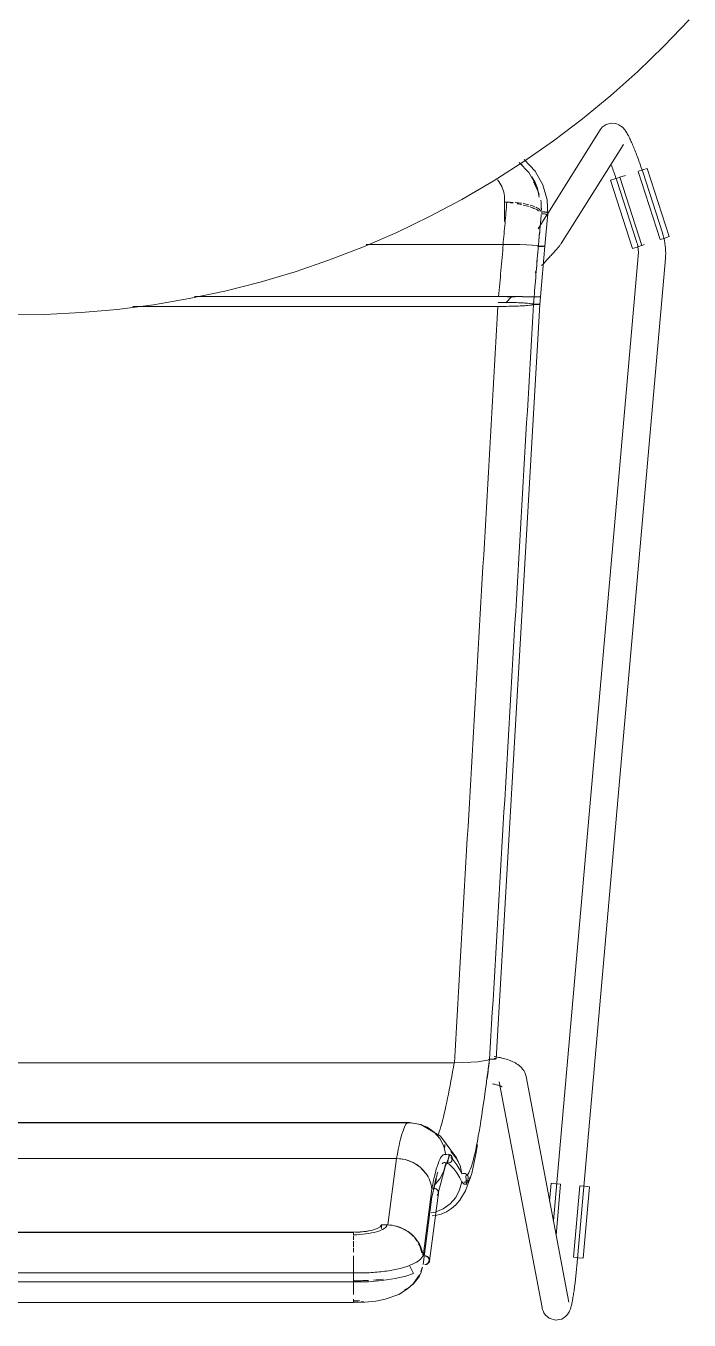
# Model space of a CAD drawing. Header units: millimetres. Extents: x 79795 to 317870, y -36033 to 97293.
# Drawn here: x 208801 to 209092, y 11463 to 12033 of the extents above; entities that cross this region are included whole.
import ezdxf

# ---------------------------------------------------------------- set-up
doc = ezdxf.new("R2010")
doc.units = ezdxf.units.MM
doc.header["$MEASUREMENT"] = 0
doc.layers.add('I-FURN', color=8, linetype='CONTINUOUS', lineweight=9)

msp = doc.modelspace()

# ---------------------------------------------------------------- linework, layer by layer
at = {"layer": 'I-FURN'}
for p, q in [((209081.25, 12023.81), (209092.29, 12035.39)), ((209069.76, 12012.68), (209081.25, 12023.81)), ((209057.83, 12002.02), (209069.76, 12012.68)), ((209045.48, 11991.85), (209057.83, 12002.02)), ((209032.74, 11982.18), (209045.48, 11991.85)), ((209053.23, 11986.95), (209030.2, 11950.18)), ((209054.12, 11988.07), (209053.23, 11986.95)), ((209054.12, 11988.07), (209055.86, 11989.29)), ((209055.86, 11989.29), (209058.08, 11989.88)), ((209058.08, 11989.88), (209060.06, 11989.71)), ((209060.06, 11989.71), (209061.44, 11989.18)), ((209061.44, 11989.18), (209062.35, 11988.62)), ((209062.35, 11988.62), (209062.98, 11988.1)), ((209062.98, 11988.1), (209063.44, 11987.63)), ((209063.44, 11987.63), (209063.81, 11987.21)), ((209063.81, 11987.21), (209064.13, 11986.81)), ((209064.13, 11986.81), (209064.4, 11986.41)), ((209064.4, 11986.41), (209064.66, 11986.03)), ((209064.66, 11986.03), (209064.9, 11985.64)), ((209019.62, 11973.02), (209032.74, 11982.18)), ((209036.09, 11936.99), (209063.4, 11980.58)), ((209064.9, 11985.64), (209065.14, 11985.24)), ((209065.14, 11985.24), (209065.37, 11984.83)), ((209065.37, 11984.83), (209065.6, 11984.4)), ((209065.6, 11984.4), (209065.82, 11983.96)), ((209065.82, 11983.96), (209066.05, 11983.5)), ((209066.05, 11983.5), (209066.29, 11983.03)), ((209066.29, 11983.03), (209066.52, 11982.54)), ((209066.52, 11982.54), (209066.75, 11982.03)), ((209066.75, 11982.03), (209066.99, 11981.5)), ((209066.99, 11981.5), (209067.23, 11980.96)), ((209067.23, 11980.96), (209067.47, 11980.39)), ((209067.47, 11980.39), (209067.72, 11979.82)), ((209067.72, 11979.82), (209067.97, 11979.22)), ((209067.97, 11979.22), (209068.21, 11978.61)), ((209068.21, 11978.61), (209068.47, 11977.98)), ((209068.47, 11977.98), (209068.72, 11977.34)), ((209068.72, 11977.34), (209068.97, 11976.69)), ((209068.97, 11976.69), (209069.23, 11976.03)), ((209069.23, 11976.03), (209069.48, 11975.35)), ((209069.48, 11975.35), (209069.73, 11974.66)), ((209069.73, 11974.66), (209069.99, 11973.96)), ((209006.14, 11964.4), (209019.62, 11973.02)), ((209021.91, 11968.18), (209017.66, 11972.64)), ((209024.6, 11968.76), (209019.85, 11973.91)), ((209058.04, 11971.69), (209058.27, 11971.07)), ((209058.27, 11971.07), (209058.5, 11970.43)), ((209058.5, 11970.43), (209058.74, 11969.78)), ((209058.74, 11969.78), (209058.97, 11969.13)), ((209058.97, 11969.13), (209059.21, 11968.46)), ((209069.99, 11973.96), (209070.24, 11973.25)), ((209069.99, 11968.71), (209071.96, 11969.35)), ((209070.24, 11973.25), (209070.5, 11972.54)), ((209070.5, 11972.54), (209070.75, 11971.82)), ((209070.75, 11971.82), (209071, 11971.09)), ((209071, 11971.09), (209071.25, 11970.35)), ((209071.25, 11970.35), (209071.5, 11969.62)), ((209071.5, 11969.62), (209071.74, 11968.88)), ((209071.96, 11969.35), (209073.91, 11969.98)), ((209073.91, 11969.98), (209083.6, 11939.97)), ((208992.33, 11956.32), (209006.14, 11964.4)), ((209025.28, 11962.35), (209021.91, 11968.18)), ((209027.98, 11962.75), (209024.6, 11968.76)), ((209057.76, 11964.76), (209059.71, 11965.39)), ((209057.76, 11964.76), (209067.45, 11934.76)), ((209059.21, 11968.46), (209059.44, 11967.79)), ((209059.44, 11967.79), (209059.68, 11967.11)), ((209059.68, 11967.11), (209059.91, 11966.42)), ((209059.71, 11965.39), (209061.68, 11966.03)), ((209059.91, 11966.42), (209060.14, 11965.73)), ((209060.14, 11965.73), (209060.37, 11965.04)), ((209060.37, 11965.04), (209060.48, 11964.71)), ((209060.48, 11964.71), (209069.19, 11937.9)), ((209071.49, 11936.06), (209061.8, 11966.07)), ((209064.38, 11966.9), (209061.9, 11966.1)), ((209069.87, 11968.67), (209079.56, 11938.67)), ((209071.74, 11968.88), (209071.89, 11968.42)), ((209080.6, 11941.6), (209071.89, 11968.42)), ((209029.86, 11956.23), (209027.98, 11962.75)), ((208978.21, 11948.8), (208992.33, 11956.32)), ((209011.15, 11955.11), (209012.19, 11955.11)), ((209011.2, 11946.6), (209011.2, 11956.35)), ((209030.14, 11949.32), (209029.86, 11956.23)), ((208963.8, 11941.86), (208978.21, 11948.8)), ((209029.83, 11949.6), (209025.92, 11943.36)), ((209030.27, 11950.21), (209028.85, 11935.72)), ((208949.12, 11935.49), (208963.8, 11941.86)), ((209080.62, 11941.56), (209080.6, 11941.6)), ((209080.95, 11940.47), (209080.62, 11941.56)), ((209081.23, 11939.36), (209080.95, 11940.47)), ((208934.2, 11929.72), (208949.12, 11935.49)), ((209010.5, 11936.55), (208950.38, 11936.55)), ((208950.38, 11936.55), (209010.5, 11936.55)), ((209014.26, 11936.53), (209010.5, 11936.55)), ((209010.62, 11936.55), (209014.26, 11936.53)), ((209014.35, 11936.53), (209017.79, 11936.45)), ((209017.79, 11936.45), (209014.36, 11936.53)), ((209020.89, 11936.34), (209017.79, 11936.45)), ((209017.86, 11936.45), (209020.89, 11936.34)), ((209023.37, 11936.19), (209020.89, 11936.34)), ((209020.93, 11936.34), (209023.37, 11936.19)), ((209025.1, 11936.01), (209023.37, 11936.19)), ((209023.39, 11936.19), (209025.1, 11936.01)), ((209026, 11935.82), (209025.1, 11936.01)), ((209025.11, 11936.01), (209025.99, 11935.82)), ((209025.99, 11935.82), (209026.46, 11935.82)), ((209026.47, 11935.82), (209026, 11935.82)), ((209026.01, 11935.63), (209026.48, 11935.62)), ((209026.48, 11935.62), (209026.01, 11935.63)), ((209026.46, 11935.82), (209026.96, 11935.83)), ((209026.96, 11935.83), (209026.47, 11935.82)), ((209026.48, 11935.62), (209026.98, 11935.62)), ((209026.97, 11935.62), (209026.48, 11935.62)), ((209027.45, 11935.82), (209026.96, 11935.83)), ((209026.96, 11935.83), (209027.45, 11935.82)), ((209027.47, 11935.63), (209026.97, 11935.62)), ((209026.98, 11935.62), (209027.47, 11935.63)), ((209028.84, 11935.72), (209027.02, 11913.52)), ((209027.91, 11935.81), (209027.45, 11935.82)), ((209027.45, 11935.82), (209027.9, 11935.81)), ((209027.47, 11935.63), (209027.92, 11935.64)), ((209027.92, 11935.64), (209027.47, 11935.63)), ((209027.9, 11935.81), (209028.29, 11935.8)), ((209028.29, 11935.8), (209027.91, 11935.81)), ((209028.59, 11935.77), (209028.29, 11935.8)), ((209028.29, 11935.8), (209028.58, 11935.77)), ((209028.3, 11935.65), (209028.59, 11935.67)), ((209028.59, 11935.67), (209028.3, 11935.65)), ((209028.78, 11935.75), (209028.59, 11935.77)), ((209028.59, 11935.67), (209028.78, 11935.7)), ((209028.78, 11935.7), (209028.59, 11935.67)), ((209028.77, 11935.75), (209028.84, 11935.72)), ((209028.85, 11935.72), (209028.78, 11935.75)), ((209028.78, 11935.7), (209028.85, 11935.72)), ((209028.84, 11935.72), (209028.78, 11935.7)), ((209034.56, 11935.01), (209034.33, 11934.75)), ((209034.78, 11935.26), (209034.56, 11935.01)), ((209034.98, 11935.51), (209034.78, 11935.26)), ((209035.17, 11935.74), (209034.98, 11935.51)), ((209035.35, 11935.96), (209035.17, 11935.74)), ((209035.52, 11936.18), (209035.35, 11935.96)), ((209035.7, 11936.41), (209035.52, 11936.18)), ((209035.88, 11936.67), (209035.7, 11936.41)), ((209036.09, 11936.99), (209035.88, 11936.67)), ((209069.4, 11935.39), (209067.45, 11934.76)), ((209069.19, 11937.9), (209069.38, 11937.26)), ((209069.38, 11937.26), (209069.55, 11936.62)), ((209071.37, 11936.02), (209069.4, 11935.39)), ((209069.55, 11936.62), (209069.69, 11935.97)), ((209069.69, 11935.97), (209069.8, 11935.32)), ((209069.8, 11935.32), (209069.89, 11934.67)), ((209072.75, 11936.47), (209071.59, 11936.09)), ((209081.65, 11939.34), (209079.68, 11938.7)), ((209081.47, 11938.25), (209081.23, 11939.36)), ((209081.67, 11937.12), (209081.47, 11938.25)), ((209083.6, 11939.97), (209081.65, 11939.34)), ((209081.82, 11935.99), (209081.67, 11937.12)), ((209081.92, 11934.85), (209081.82, 11935.99)), ((209081.98, 11933.71), (209081.92, 11934.85)), ((208919.06, 11924.54), (208934.2, 11929.72)), ((209029.25, 11929.15), (209028.82, 11928.68)), ((209029.67, 11929.6), (209029.25, 11929.15)), ((209030.08, 11930.04), (209029.67, 11929.6)), ((209030.49, 11930.48), (209030.08, 11930.04)), ((209030.88, 11930.9), (209030.49, 11930.48)), ((209031.26, 11931.32), (209030.88, 11930.9)), ((209031.63, 11931.72), (209031.26, 11931.32)), ((209031.98, 11932.11), (209031.63, 11931.72)), ((209032.33, 11932.49), (209031.98, 11932.11)), ((209032.66, 11932.85), (209032.33, 11932.49)), ((209069.93, 11931.34), (209032.65, 11506.99)), ((209032.97, 11933.2), (209032.66, 11932.85)), ((209033.27, 11933.54), (209032.97, 11933.2)), ((209033.56, 11933.86), (209033.27, 11933.54)), ((209033.83, 11934.17), (209033.56, 11933.86)), ((209034.09, 11934.47), (209033.83, 11934.17)), ((209034.33, 11934.75), (209034.09, 11934.47)), ((209042.94, 11486.97), (209081.89, 11930.29)), ((209069.89, 11934.67), (209069.95, 11934.01)), ((209069.94, 11931.36), (209069.93, 11931.34)), ((209069.98, 11932.02), (209069.94, 11931.36)), ((209069.95, 11934.01), (209069.99, 11933.35)), ((209070, 11932.68), (209069.98, 11932.02)), ((209069.99, 11933.35), (209070, 11932.68)), ((209081.89, 11930.29), (209081.97, 11931.43)), ((209081.97, 11931.43), (209082, 11932.57)), ((209082, 11932.57), (209081.98, 11933.71)), ((208903.72, 11919.98), (208919.06, 11924.54)), ((209025.11, 11924.77), (209024.63, 11924.26)), ((209027.93, 11927.74), (209027.47, 11927.25)), ((209028.37, 11928.21), (209027.93, 11927.74)), ((209028.82, 11928.68), (209028.37, 11928.21)), ((208888.22, 11916.03), (208903.72, 11919.98)), ((208856.8, 11910.02), (208872.57, 11912.71)), ((208872.57, 11912.71), (208888.22, 11916.03)), ((208874.81, 11913.59), (209008.55, 11913.59)), ((209008.55, 11913.59), (208874.81, 11913.59)), ((209008.55, 11913.59), (209012.34, 11913.58)), ((209012.34, 11913.58), (209008.55, 11913.59)), ((209011.78, 11910.91), (209014.35, 11913.58)), ((209012.34, 11913.58), (209015.91, 11913.58)), ((209015.91, 11913.58), (209012.34, 11913.58)), ((209015.9, 11913.47), (209012.34, 11913.46)), ((209012.34, 11913.46), (209015.9, 11913.47)), ((209015.91, 11913.58), (209019.04, 11913.57)), ((209019.04, 11913.57), (209015.91, 11913.58)), ((209021.52, 11913.49), (209019.02, 11913.48)), ((209019.03, 11913.48), (209021.53, 11913.49)), ((209019.04, 11913.57), (209021.54, 11913.56)), ((209021.54, 11913.56), (209019.04, 11913.57)), ((209023.27, 11913.5), (209021.52, 11913.49)), ((209021.53, 11913.49), (209023.28, 11913.5)), ((209023.29, 11913.54), (209021.54, 11913.56)), ((209021.55, 11913.56), (209023.29, 11913.54)), ((209023.29, 11913.54), (209024.18, 11913.53)), ((209024.18, 11913.53), (209023.29, 11913.54)), ((209024.64, 11913.52), (209024.17, 11913.52)), ((209024.17, 11913.52), (209024.64, 11913.52)), ((209024.18, 11913.53), (209024.65, 11913.53)), ((209024.65, 11913.53), (209024.18, 11913.53)), ((209025.14, 11913.51), (209024.64, 11913.52)), ((209024.64, 11913.52), (209025.14, 11913.51)), ((209024.65, 11913.53), (209025.14, 11913.53)), ((209025.15, 11913.53), (209024.65, 11913.53)), ((209025.14, 11913.53), (209025.63, 11913.53)), ((209025.63, 11913.52), (209025.14, 11913.51)), ((209025.14, 11913.51), (209025.63, 11913.52)), ((209025.64, 11913.53), (209025.15, 11913.53)), ((209025.63, 11913.53), (209026.09, 11913.53)), ((209026.08, 11913.52), (209025.63, 11913.52)), ((209025.63, 11913.52), (209026.08, 11913.52)), ((209026.09, 11913.53), (209025.64, 11913.53)), ((209026.46, 11913.52), (209026.08, 11913.52)), ((209026.08, 11913.52), (209026.47, 11913.52)), ((209026.09, 11913.53), (209026.47, 11913.53)), ((209026.47, 11913.53), (209026.09, 11913.53)), ((209026.76, 11913.52), (209026.46, 11913.52)), ((209026.47, 11913.53), (209026.76, 11913.53)), ((209026.76, 11913.53), (209026.47, 11913.53)), ((209026.47, 11913.52), (209026.76, 11913.52)), ((209026.75, 11910.16), (209027.01, 11913.52)), ((209026.76, 11913.53), (209026.95, 11913.52)), ((209026.95, 11913.52), (209026.76, 11913.53)), ((209026.95, 11913.52), (209026.76, 11913.52)), ((209026.76, 11913.52), (209026.95, 11913.52)), ((209026.95, 11913.52), (209027.01, 11913.52)), ((209027.01, 11913.52), (209026.95, 11913.52)), ((209026.95, 11913.52), (209027.02, 11913.52)), ((209027.02, 11913.52), (209026.95, 11913.52)), ((208809.02, 11905.74), (208825, 11906.53)), ((208825, 11906.53), (208840.93, 11907.96)), ((208840.93, 11907.96), (208856.8, 11910.02)), ((208847.71, 11909.27), (209008.29, 11909.27)), ((209008.29, 11909.27), (208847.71, 11909.27)), ((209026.74, 11910.16), (209007.45, 11578.25)), ((209008.29, 11909.27), (209012.07, 11909.3)), ((209012.08, 11911.03), (209008.4, 11911.06)), ((209012.07, 11909.3), (209015.64, 11909.37)), ((209015.63, 11910.95), (209012.08, 11911.03)), ((209018.75, 11910.83), (209015.63, 11910.95)), ((209015.64, 11909.37), (209018.77, 11909.5)), ((209021.25, 11910.67), (209018.75, 11910.83)), ((209018.77, 11909.5), (209021.27, 11909.66)), ((209023, 11910.47), (209021.25, 11910.67)), ((209021.27, 11909.66), (209023.02, 11909.85)), ((209023.9, 11910.26), (209023, 11910.47)), ((209023.02, 11909.85), (209023.91, 11910.06)), ((209024.37, 11910.27), (209023.9, 11910.26)), ((209023.91, 11910.06), (209024.38, 11910.06)), ((209024.87, 11910.27), (209024.37, 11910.27)), ((209024.38, 11910.06), (209024.87, 11910.05)), ((209025.36, 11910.27), (209024.87, 11910.27)), ((209024.87, 11910.05), (209025.36, 11910.06)), ((209025.81, 11910.26), (209025.36, 11910.27)), ((209025.36, 11910.06), (209025.81, 11910.07)), ((209026.19, 11910.24), (209025.81, 11910.26)), ((209025.81, 11910.07), (209026.2, 11910.09)), ((209026.48, 11910.22), (209026.19, 11910.24)), ((209026.2, 11910.09), (209026.49, 11910.11)), ((209026.67, 11910.19), (209026.48, 11910.22)), ((209026.49, 11910.11), (209026.68, 11910.14)), ((209026.74, 11910.16), (209026.67, 11910.19)), ((209026.68, 11910.14), (209026.74, 11910.16)), ((208793.02, 11905.6), (208809.02, 11905.74)), ((208605.64, 11576.54), (208989.04, 11576.54)), ((208989.04, 11576.54), (208605.64, 11576.54)), ((208989.04, 11576.54), (208992.81, 11576.6)), ((208992.81, 11576.6), (208989.12, 11576.54)), ((208992.81, 11576.6), (208996.34, 11576.75)), ((208996.34, 11576.75), (208992.87, 11576.6)), ((208996.34, 11576.75), (208999.44, 11576.99)), ((208999.45, 11576.99), (208996.39, 11576.75)), ((208999.44, 11576.99), (209001.94, 11577.3)), ((209001.94, 11577.3), (208999.48, 11576.99)), ((209001.94, 11577.3), (209003.68, 11577.67)), ((209003.68, 11577.67), (209001.95, 11577.3)), ((209003.68, 11577.67), (209004.59, 11578.07)), ((209004.59, 11578.07), (209003.68, 11577.67)), ((209004.59, 11578.07), (209005.06, 11578.05)), ((209005.06, 11578.05), (209004.59, 11578.07)), ((209005.06, 11578.05), (209005.55, 11578.04)), ((209005.56, 11578.04), (209005.06, 11578.05)), ((209005.55, 11578.04), (209006.05, 11578.05)), ((209006.05, 11578.05), (209005.56, 11578.04)), ((209006.05, 11578.05), (209006.5, 11578.07)), ((209006.51, 11578.07), (209006.05, 11578.05)), ((209006.5, 11578.07), (209006.89, 11578.11)), ((209006.89, 11578.11), (209006.51, 11578.07)), ((209006.91, 11578.4), (209006.54, 11578.44)), ((209006.54, 11578.44), (209006.92, 11578.4)), ((209007.35, 11579.16), (209006.64, 11579.28)), ((209006.89, 11578.11), (209007.19, 11578.15)), ((209007.19, 11578.15), (209006.89, 11578.11)), ((209007.2, 11578.36), (209006.91, 11578.4)), ((209006.92, 11578.4), (209007.21, 11578.36)), ((209008.04, 11579.04), (209007.35, 11579.16)), ((209007.45, 11578.25), (209007.39, 11578.31)), ((209007.39, 11578.31), (209007.45, 11578.25)), ((209008.72, 11578.9), (209008.04, 11579.04)), ((209009.39, 11578.76), (209008.72, 11578.9)), ((209010.05, 11578.61), (209009.39, 11578.76)), ((209010.69, 11578.44), (209010.05, 11578.61)), ((209011.32, 11578.27), (209010.69, 11578.44)), ((209011.94, 11578.09), (209011.32, 11578.27)), ((209012.54, 11577.9), (209011.94, 11578.09)), ((209013.13, 11577.69), (209012.54, 11577.9)), ((209013.71, 11577.47), (209013.13, 11577.69)), ((209014.29, 11577.24), (209013.71, 11577.47)), ((209014.85, 11576.98), (209014.29, 11577.24)), ((209015.4, 11576.71), (209014.85, 11576.98)), ((209015.93, 11576.42), (209015.4, 11576.71)), ((209016.47, 11576.1), (209015.93, 11576.42)), ((209017.01, 11575.74), (209016.47, 11576.1)), ((209017.54, 11575.34), (209017.01, 11575.74)), ((209018.07, 11574.88), (209017.54, 11575.34)), ((209018.59, 11574.37), (209018.07, 11574.88)), ((209019.1, 11573.77), (209018.59, 11574.37)), ((209019.59, 11573.08), (209019.1, 11573.77)), ((209020.02, 11572.29), (209019.59, 11573.08)), ((209020.39, 11571.4), (209020.02, 11572.29)), ((209020.65, 11570.41), (209020.39, 11571.4)), ((209039.46, 11471.12), (209020.65, 11570.41)), ((209006.31, 11567.15), (209005.81, 11567.25)), ((209006.78, 11567.05), (209006.31, 11567.15)), ((209007.22, 11566.94), (209006.78, 11567.05)), ((209007.64, 11566.84), (209007.22, 11566.94)), ((209008.04, 11566.73), (209007.64, 11566.84)), ((209008.4, 11566.62), (209008.04, 11566.73)), ((209008.74, 11566.51), (209008.4, 11566.62)), ((209009.04, 11566.41), (209008.74, 11566.51)), ((209008.85, 11568.17), (209027.67, 11468.88)), ((209009.31, 11566.31), (209009.04, 11566.41)), ((209009.54, 11566.21), (209009.31, 11566.31)), ((209009.74, 11566.12), (209009.54, 11566.21)), ((209009.89, 11566.05), (209009.74, 11566.12)), ((209009.98, 11566), (209009.89, 11566.05)), ((209010.05, 11565.96), (209009.98, 11566)), ((209010.07, 11565.94), (209010.05, 11565.96)), ((208624.94, 11550.04), (208969.73, 11550.04)), ((208969.73, 11550.04), (208624.94, 11550.04)), ((208969.19, 11550.19), (208664.39, 11550.19)), ((208969.19, 11550.19), (208974.23, 11549.39)), ((208973.52, 11549.56), (208969.73, 11550.04)), ((208969.73, 11550.03), (208973.52, 11549.56)), ((208973.52, 11549.56), (208977.09, 11548.19)), ((208977.09, 11548.2), (208973.52, 11549.56)), ((208974.23, 11549.39), (208977.4, 11548.02)), ((208974.38, 11549.32), (208983.03, 11544.21)), ((208980.23, 11546.03), (208977.09, 11548.2)), ((208977.09, 11548.19), (208980.22, 11546.02)), ((208980.22, 11546.02), (208982.73, 11543.15)), ((208982.73, 11543.15), (208980.23, 11546.03)), ((208982.73, 11543.15), (208984.48, 11539.76)), ((208984.49, 11539.76), (208982.73, 11543.15)), ((208983.03, 11544.21), (208990.02, 11534.67)), ((208985.38, 11536.05), (208984.49, 11539.76)), ((208985.85, 11536.21), (208985.38, 11536.05)), ((208985.38, 11536.04), (208985.85, 11536.2)), ((208986.35, 11536.25), (208985.85, 11536.21)), ((208985.85, 11536.2), (208986.35, 11536.24)), ((208986.84, 11536.16), (208986.35, 11536.25)), ((208986.35, 11536.24), (208986.84, 11536.16)), ((208987.56, 11537.43), (208989.96, 11534.59)), ((208989.97, 11534.59), (208987.56, 11537.43)), ((208996.72, 11527.75), (208998.61, 11536.27)), ((208998.61, 11536.27), (208999.35, 11540.34)), ((208630.98, 11534.44), (208963.69, 11534.44)), ((208963.69, 11534.44), (208630.98, 11534.44)), ((208963.69, 11534.44), (208959.83, 11505.16)), ((208967.46, 11533.96), (208963.69, 11534.44)), ((208971.01, 11532.64), (208967.46, 11533.96)), ((208974.12, 11530.57), (208971.01, 11532.64)), ((208976.61, 11527.82), (208974.12, 11530.57)), ((208982.06, 11519.08), (208985.02, 11530.69)), ((208984.49, 11528.82), (208985.38, 11532.54)), ((208985.02, 11530.69), (208987.19, 11536.01)), ((208985.85, 11532.38), (208985.38, 11532.54)), ((208985.38, 11532.54), (208985.85, 11532.38)), ((208986.35, 11532.34), (208985.85, 11532.38)), ((208985.85, 11532.38), (208986.35, 11532.34)), ((208986.06, 11532.25), (208986.89, 11536.15)), ((208986.84, 11532.42), (208986.35, 11532.34)), ((208986.35, 11532.34), (208986.84, 11532.42)), ((208986.84, 11536.16), (208987.29, 11535.96)), ((208987.29, 11535.96), (208986.84, 11536.16)), ((208987.29, 11532.62), (208986.84, 11532.42)), ((208986.84, 11532.42), (208987.29, 11532.62)), ((208987.29, 11535.96), (208987.67, 11535.64)), ((208987.67, 11535.65), (208987.29, 11535.96)), ((208987.67, 11532.94), (208987.29, 11532.62)), ((208987.29, 11532.62), (208987.67, 11532.94)), ((208987.97, 11535.24), (208987.67, 11535.65)), ((208987.67, 11535.64), (208987.96, 11535.24)), ((208987.96, 11533.34), (208987.67, 11532.94)), ((208987.67, 11532.94), (208987.97, 11533.34)), ((208987.96, 11535.24), (208988.15, 11534.78)), ((208988.15, 11533.8), (208987.96, 11533.34)), ((208988.16, 11534.78), (208987.97, 11535.24)), ((208987.97, 11533.34), (208988.16, 11533.8)), ((208988.15, 11534.78), (208988.22, 11534.29)), ((208988.22, 11534.29), (208988.15, 11533.8)), ((208988.22, 11534.29), (208988.16, 11534.78)), ((208988.16, 11533.8), (208988.22, 11534.29)), ((208989.96, 11534.59), (208991.6, 11531.27)), ((208991.61, 11531.27), (208989.97, 11534.59)), ((208990.02, 11534.67), (208990.91, 11532.92)), ((208991.6, 11531.27), (208992.39, 11527.65)), ((208992.39, 11527.66), (208991.61, 11531.27)), ((208980.23, 11522.55), (208982.73, 11525.43)), ((208981.23, 11525.46), (208980.47, 11523.02)), ((208982.73, 11525.43), (208984.49, 11528.82)), ((208992.86, 11527.81), (208992.39, 11527.66)), ((208992.39, 11527.65), (208992.86, 11527.8)), ((208993.36, 11527.84), (208992.86, 11527.81)), ((208992.86, 11527.8), (208993.36, 11527.83)), ((208993.86, 11527.75), (208993.36, 11527.84)), ((208993.36, 11527.83), (208993.85, 11527.74)), ((208993.85, 11527.74), (208994.3, 11527.54)), ((208994.31, 11527.54), (208993.86, 11527.75)), ((208994.05, 11520.13), (208996.72, 11527.75)), ((208994.41, 11522.92), (208994.22, 11526.77)), ((208994.3, 11527.54), (208994.68, 11527.22)), ((208994.69, 11527.22), (208994.31, 11527.54)), ((208994.94, 11524.93), (208994.64, 11524.54)), ((208994.65, 11524.54), (208994.95, 11524.93)), ((208994.68, 11527.22), (208994.97, 11526.82)), ((208994.97, 11526.82), (208994.69, 11527.22)), ((208995.14, 11525.39), (208994.94, 11524.93)), ((208994.95, 11524.93), (208995.14, 11525.39)), ((208994.97, 11526.82), (208995.15, 11526.36)), ((208995.16, 11526.36), (208994.97, 11526.82)), ((208995.21, 11525.87), (208995.14, 11525.39)), ((208995.14, 11525.39), (208995.22, 11525.87)), ((208995.15, 11526.36), (208995.21, 11525.87)), ((208995.22, 11525.87), (208995.16, 11526.36)), ((208975.4, 11491.36), (208979.24, 11521.06)), ((208978.22, 11489.38), (208982.07, 11519.15)), ((208980.47, 11523.02), (208979.1, 11516.73)), ((208980.21, 11521.25), (208979.71, 11521.22)), ((208980.7, 11521.17), (208980.21, 11521.25)), ((208981.15, 11520.98), (208980.7, 11521.17)), ((208981.53, 11520.68), (208981.15, 11520.98)), ((208981.83, 11520.3), (208981.53, 11520.68)), ((208982.02, 11519.86), (208981.83, 11520.3)), ((208982.08, 11519.39), (208982.02, 11519.86)), ((208982.02, 11518.92), (208982.08, 11519.39)), ((208989.7, 11517.22), (208991.44, 11520.54)), ((208991.44, 11520.54), (208992.34, 11524.17)), ((208991.54, 11516.01), (208994.05, 11520.13)), ((208992.81, 11524.01), (208992.34, 11524.17)), ((208992.34, 11524.17), (208992.81, 11524)), ((208993.25, 11523.25), (208994.41, 11522.92)), ((208993.8, 11524.04), (208993.31, 11523.96)), ((208993.31, 11523.96), (208993.8, 11524.04)), ((208994.26, 11524.23), (208993.8, 11524.04)), ((208993.8, 11524.04), (208994.26, 11524.23)), ((208994.64, 11524.54), (208994.26, 11524.23)), ((208994.26, 11524.23), (208994.65, 11524.54)), ((209031.6, 11523.47), (209030.91, 11515.57)), ((209031.6, 11523.47), (209033.65, 11523.29)), ((209033.65, 11523.29), (209035.71, 11523.11)), ((209033.86, 11500.62), (209035.83, 11523.1)), ((209044.28, 11522.36), (209041.52, 11490.95)), ((209044.41, 11522.34), (209046.47, 11522.16)), ((209048.51, 11521.98), (209045.75, 11490.57)), ((209046.47, 11522.16), (209048.51, 11521.98)), ((208975.38, 11487.82), (208979.22, 11517.51)), ((208981.54, 11518.09), (208981.83, 11518.48)), ((208981.83, 11518.48), (208982.02, 11518.92)), ((208984.13, 11512.22), (208987.21, 11514.39)), ((208987.21, 11514.39), (208989.7, 11517.22)), ((208987.83, 11512.37), (208989.81, 11514.05)), ((208989.81, 11514.05), (208991.54, 11516.01)), ((208980.61, 11510.82), (208978.87, 11510.45)), ((208978.88, 11510.45), (208980.62, 11510.82)), ((208979.34, 11509.16), (208980.76, 11509.3)), ((208980.62, 11510.82), (208984.13, 11512.22)), ((208980.76, 11509.3), (208983.26, 11509.96)), ((208983.26, 11509.96), (208985.63, 11510.99)), ((208985.63, 11510.99), (208987.83, 11512.37)), ((208947.8, 11502.08), (208944.76, 11501.97)), ((208950.65, 11502.4), (208947.8, 11502.08)), ((208953.14, 11502.91), (208950.65, 11502.4)), ((208955.13, 11503.58), (208953.14, 11502.91)), ((208956.48, 11504.37), (208955.13, 11503.58)), ((208957.12, 11505.23), (208956.48, 11504.37)), ((208957.12, 11503.56), (208957.12, 11505.23)), ((208959.83, 11505.16), (208957.12, 11505.23)), ((208944.76, 11501.97), (208649.91, 11501.97)), ((208649.91, 11501.91), (208944.76, 11501.91)), ((208944.76, 11500.38), (208944.76, 11498.64)), ((208944.76, 11498.06), (208944.76, 11495.59)), ((208944.76, 11495.07), (208944.76, 11493.23)), ((208944.76, 11491.6), (208944.76, 11484.04)), ((208975.83, 11491.35), (208976.15, 11493.79)), ((209043.71, 11490.75), (209041.65, 11490.93)), ((209045.75, 11490.57), (209043.71, 11490.75)), ((208944.76, 11484.04), (208944.76, 11487.85)), ((208971.19, 11483.79), (208969.43, 11487.33)), ((209042.72, 11484.56), (209042.79, 11485.31)), ((209042.79, 11485.31), (209042.86, 11486.06)), ((209042.86, 11486.06), (209042.93, 11486.81)), ((209042.93, 11486.81), (209042.94, 11486.97)), ((208944.76, 11484.07), (208649.91, 11484.07)), ((208649.91, 11480.11), (208944.76, 11480.11)), ((208944.76, 11483.73), (208944.76, 11483.96)), ((208944.76, 11483.96), (208944.76, 11480.11)), ((208944.76, 11483.4), (208944.76, 11483.73)), ((208944.76, 11482.99), (208944.76, 11483.4)), ((208944.76, 11482.51), (208944.76, 11482.99)), ((208944.76, 11482.01), (208944.76, 11482.51)), ((208944.76, 11481.52), (208944.76, 11482.01)), ((208944.76, 11481.07), (208944.76, 11481.52)), ((208944.76, 11480.68), (208944.76, 11481.07)), ((208944.76, 11480.37), (208944.76, 11480.68)), ((208944.76, 11480.18), (208944.76, 11480.37)), ((208944.76, 11477.33), (208944.76, 11480.35)), ((208944.76, 11480.35), (208944.76, 11477.34)), ((208944.76, 11480.11), (208951.3, 11480.2)), ((208944.76, 11480.11), (208944.76, 11480.18)), ((208951.3, 11480.2), (208957.43, 11480.69)), ((208957.43, 11480.69), (208963.05, 11481.53)), ((208963.05, 11481.53), (208967.74, 11482.63)), ((208967.74, 11482.63), (208971.19, 11483.79)), ((208968.58, 11477), (208971.06, 11479.29)), ((208971.06, 11479.29), (208973.73, 11483.19)), ((208973.73, 11483.19), (208973.83, 11483.39)), ((209042.07, 11478.8), (209042.16, 11479.49)), ((209042.16, 11479.49), (209042.24, 11480.19)), ((209042.24, 11480.19), (209042.33, 11480.9)), ((209042.33, 11480.9), (209042.41, 11481.62)), ((209042.41, 11481.62), (209042.49, 11482.34)), ((209042.49, 11482.34), (209042.56, 11483.08)), ((209042.56, 11483.08), (209042.64, 11483.81)), ((209042.64, 11483.81), (209042.72, 11484.56)), ((208944.76, 11477.17), (208944.76, 11474.59)), ((208958.65, 11472.48), (208964.7, 11474.61)), ((208964.7, 11474.61), (208968.58, 11477)), ((209041.26, 11473.25), (209041.35, 11473.8)), ((209041.35, 11473.8), (209041.45, 11474.37)), ((209041.45, 11474.37), (209041.54, 11474.96)), ((209041.54, 11474.96), (209041.63, 11475.56)), ((209041.63, 11475.56), (209041.72, 11476.18)), ((209041.72, 11476.18), (209041.81, 11476.81)), ((209041.81, 11476.81), (209041.9, 11477.46)), ((209041.9, 11477.46), (209041.99, 11478.13)), ((209041.99, 11478.13), (209042.07, 11478.8)), ((208649.91, 11471.07), (208944.76, 11471.07)), ((208944.76, 11472.56), (208944.76, 11471.09)), ((208944.76, 11471.07), (208944.76, 11471.24)), ((208944.76, 11471.07), (208949.79, 11471.18)), ((208949.79, 11471.18), (208954.62, 11471.69)), ((208954.62, 11471.69), (208958.65, 11472.48)), ((209027.76, 11468.47), (209027.67, 11468.88)), ((209027.89, 11467.95), (209027.76, 11468.47)), ((209028.11, 11467.33), (209027.89, 11467.95)), ((209039.82, 11467.46), (209039.99, 11467.89)), ((209039.99, 11467.89), (209040.14, 11468.29)), ((209040.14, 11468.29), (209040.26, 11468.69)), ((209040.26, 11468.69), (209040.38, 11469.09)), ((209040.38, 11469.09), (209040.48, 11469.49)), ((209040.48, 11469.49), (209040.59, 11469.9)), ((209040.59, 11469.9), (209040.69, 11470.33)), ((209040.69, 11470.33), (209040.79, 11470.77)), ((209040.79, 11470.77), (209040.88, 11471.23)), ((209040.88, 11471.23), (209040.98, 11471.71)), ((209040.98, 11471.71), (209041.07, 11472.2)), ((209041.07, 11472.2), (209041.17, 11472.72)), ((209041.17, 11472.72), (209041.26, 11473.25)), ((209028.48, 11466.53), (209028.11, 11467.33)), ((209029.23, 11465.45), (209028.48, 11466.53)), ((209030.81, 11464.12), (209029.23, 11465.45)), ((209030.81, 11464.12), (209033.56, 11463.29)), ((209033.56, 11463.29), (209036.32, 11463.77)), ((209036.32, 11463.77), (209037.97, 11464.82)), ((209037.97, 11464.82), (209038.83, 11465.72)), ((209038.83, 11465.72), (209039.31, 11466.43)), ((209039.31, 11466.43), (209039.61, 11466.99)), ((209039.61, 11466.99), (209039.82, 11467.46))]:
    msp.add_line(p, q, dxfattribs=at)
for centre, major_axis, ratio, start_param, end_param in [((208963.56, 11519.37), (-15.78, 0), 0.955139, 3.737469, 4.704147), ((208963.56, 11519.37), (-15.78, 0), 0.955139, 3.495799, 3.737346), ((208963.56, 11519.37), (-15.78, 0), 0.955139, 3.254129, 3.495629), ((208980.12, 11519.38), (-1.96, 0), 0.955139, 2.379629, 4.923331), ((208944.76, 11486.82), (0, -15.75), 0.000004, 2.669107, 2.851347), ((208944.76, 11475.35), (12.4, 0), 0.287441, 4.712389, 4.932602)]:
    msp.add_ellipse(centre, major_axis=major_axis, ratio=ratio, start_param=start_param, end_param=end_param, dxfattribs=at)
for points in [[(209017.6, 11972.62), (209018.06, 11972.24), (209018.52, 11971.85), (209018.97, 11971.45)], [(209012.19, 11955.11), (209011.93, 11952.08), (209011.39, 11945.94), (209010.8, 11939.69), (209010.5, 11936.55)], [(209011.2, 11956.62), (209011.21, 11956.12), (209011.19, 11955.61), (209011.15, 11955.11)], [(209012.19, 11955.11), (209013.14, 11955.1), (209014.07, 11955.07), (209014.98, 11955.01)], [(209015.03, 11954.69), (209014.56, 11954.76), (209014.09, 11954.81), (209013.61, 11954.86)], [(209015.91, 11954.94), (209016.81, 11954.86), (209017.7, 11954.76), (209018.55, 11954.64)], [(209018.72, 11954.04), (209018.07, 11954.18), (209017.41, 11954.32), (209016.72, 11954.44)], [(209021.98, 11953.19), (209021.17, 11953.44), (209020.3, 11953.67), (209019.38, 11953.89)], [(209019.4, 11954.5), (209020.24, 11954.36), (209021.05, 11954.2), (209021.78, 11954.01)], [(209024.6, 11952.2), (209023.97, 11952.49), (209023.22, 11952.77), (209022.4, 11953.04)], [(209022.45, 11953.83), (209023.18, 11953.62), (209023.82, 11953.38), (209024.42, 11953.14)], [(209026.42, 11951.13), (209026.01, 11951.45), (209025.49, 11951.77), (209024.85, 11952.08)], [(209027.09, 11956.05), (209027.28, 11954.82), (209027.31, 11953.56), (209027.32, 11952.3)], [(209027.39, 11951.6), (209027.37, 11952.5), (209027.31, 11953.4), (209027.21, 11954.29)], [(209030.08, 11949.47), (209030.04, 11949.51), (209029.92, 11949.61), (209029.62, 11949.74), (209029.24, 11949.86), (209028.78, 11949.95), (209028.29, 11950.02), (209027.79, 11950.05), (209027.48, 11950.05), (209027.33, 11950.04)], [(209026.71, 11942.71), (209026.48, 11940.43), (209026.25, 11938.13), (209026.03, 11935.82)], [(209010.62, 11936.55), (209010.27, 11932.73), (209009.93, 11928.91), (209009.58, 11925.08)], [(209024.18, 11913.53), (209024.48, 11917.25), (209025.08, 11924.68), (209025.69, 11932.11), (209025.99, 11935.82)], [(209009.58, 11925.08), (209009.24, 11921.25), (209008.9, 11917.42), (209008.55, 11913.59)], [(209024.17, 11913.52), (209024.13, 11912.97), (209024.04, 11911.89), (209023.95, 11910.81), (209023.9, 11910.26)], [(209024.18, 11913.53), (209024.13, 11912.95), (209024.04, 11911.8), (209023.95, 11910.64), (209023.91, 11910.06)], [(209008.29, 11909.27), (209005.09, 11853.74), (209001.9, 11798.21), (208998.7, 11742.78)], [(209004.59, 11578.07), (209007.81, 11633.3), (209014.25, 11743.9), (209020.69, 11854.66), (209023.91, 11910.06)], [(209023.9, 11910.26), (209024.5, 11910.28), (209026, 11910.28), (209026.75, 11910.2), (209026.75, 11910.16)], [(208998.7, 11742.78), (208995.51, 11687.32), (208992.31, 11631.9), (208989.12, 11576.54)], [(209004.57, 11578.06), (209004.21, 11575.23), (209003.86, 11572.38), (209003.5, 11569.56)], [(208969.19, 11550.19), (208968.36, 11550.19), (208967.54, 11549.69), (208966.71, 11546.97)], [(208969.73, 11550.03), (208969.55, 11550.13), (208969.37, 11550.19), (208969.19, 11550.19)], [(208966.68, 11546.9), (208965.69, 11544.28), (208964.69, 11540.11), (208963.69, 11534.44)], [(208985.38, 11536.04), (208984.36, 11536.59), (208982.31, 11534.62), (208980.26, 11526.56), (208979.24, 11521.06)], [(208984.99, 11540.51), (208984.93, 11540.04), (208984.88, 11539.57), (208984.82, 11539.11)], [(208985.38, 11532.54), (208984.83, 11532.83), (208984.29, 11532.69), (208983.74, 11532.12)], [(208981.84, 11528.38), (208981.18, 11526.49), (208980.53, 11523.68), (208979.87, 11520.64)], [(208959.59, 11505.15), (208959.46, 11504.59), (208958.51, 11503.49), (208955.19, 11502.09), (208950.39, 11501.13), (208946.66, 11500.87), (208944.76, 11500.84)], [(208945.6, 11501.92), (208948.38, 11501.98), (208950.92, 11502.34), (208953.14, 11502.86)], [(208975.4, 11491.36), (208975.25, 11492.6), (208974.67, 11494.98), (208972.9, 11498.32), (208970.37, 11501.16), (208967.23, 11503.35), (208963.63, 11504.76), (208961.13, 11505.12), (208959.83, 11505.16)], [(208963.37, 11504.61), (208964.52, 11504.3), (208965.6, 11503.85), (208966.69, 11503.33)], [(208966.92, 11503.22), (208969.17, 11502.02), (208971.42, 11500.39), (208972.56, 11498.24)], [(208973.41, 11496.87), (208974.11, 11495.61), (208974.51, 11494.25), (208974.85, 11492.87)], [(208975.19, 11491.37), (208974.84, 11490.64), (208973.53, 11489.24), (208971.06, 11487.97), (208969.6, 11487.4)], [(208974.93, 11486.48), (208974.77, 11485.8), (208974.57, 11485.13), (208974.32, 11484.47)], [(208951.36, 11480.74), (208949.18, 11480.63), (208946.98, 11480.6), (208944.76, 11480.64)], [(208957.92, 11481.32), (208956.51, 11481.14), (208955.05, 11480.97), (208953.58, 11480.86)], [(208967.15, 11476.55), (208967.96, 11476.94), (208968.75, 11477.4), (208969.47, 11477.93)], [(208949.36, 11471.35), (208947.89, 11471.22), (208946.34, 11471.15), (208944.76, 11471.16)]]:
    msp.add_open_spline(points, degree=3, dxfattribs=at)
for points, knots in [([(209008.04, 11965), (209008.8, 11964.09), (209010.73, 11961.09), (209011.36, 11957.49), (209011.15, 11955.11)], [0.5, 0.5, 0.5, 0.5, 0.6666667, 1, 1, 1, 1]), ([(209023.22, 11966.23), (209023.79, 11965.34), (209025.46, 11962.52), (209026.07, 11959.41), (209026.36, 11957.27)], [0.591443, 0.591443, 0.591443, 0.591443, 0.6666667, 0.8236682, 0.8236682, 0.8236682, 0.8236682]), ([(209026.35, 11958.38), (209025.96, 11959.72), (209025.23, 11961.68), (209024.22, 11963.51), (209023.87, 11964.08)], [0.2297626, 0.2297626, 0.2297626, 0.2297626, 0.3333333, 0.3824546, 0.3824546, 0.3824546, 0.3824546]), ([(209024.91, 11952.93), (209025.59, 11952.61), (209026.72, 11951.91), (209027.28, 11951.16), (209027.43, 11950.77)], [0.6690305, 0.6690305, 0.6690305, 0.6690305, 0.8333333, 1, 1, 1, 1]), ([(209027.32, 11949.61), (209027.12, 11947.55), (209026.68, 11942.98), (209026.23, 11938.34), (209026, 11935.82)], [0.0788661, 0.0788661, 0.0788661, 0.0788661, 0.5, 1, 1, 1, 1]), ([(209027.43, 11950.77), (209027.57, 11950.79), (209027.86, 11950.82), (209028.28, 11950.84), (209028.65, 11950.83), (209028.95, 11950.8), (209029.22, 11950.77), (209029.47, 11950.72), (209029.69, 11950.66), (209029.89, 11950.59), (209030.08, 11950.5), (209030.19, 11950.41), (209030.22, 11950.36)], [0, 0, 0, 0, 0.0555556, 0.1111111, 0.1666667, 0.1944444, 0.2222222, 0.2777778, 0.3055556, 0.3333333, 0.3888889, 0.4444444, 0.4444444, 0.4444444, 0.4444444]), ([(209024.17, 11913.52), (209024.48, 11917.21), (209024.92, 11922.54), (209025.36, 11927.87), (209025.5, 11929.52)], [0, 0, 0, 0, 0.5, 0.7233886, 0.7233886, 0.7233886, 0.7233886]), ([(209023.91, 11910.06), (209023.63, 11909.92), (209022.24, 11909.71), (209018.88, 11909.49), (209015.72, 11909.37), (209012.11, 11909.29), (209009.56, 11909.27), (209008.29, 11909.27)], [-1, -1, -1, -1, -0.666667, -0.5, -0.333333, -0.166667, 0, 0, 0, 0]), ([(209008.4, 11911.06), (209010.91, 11911.06), (209014.68, 11911), (209018.87, 11910.84), (209022.22, 11910.62), (209023.61, 11910.41), (209023.9, 11910.26)], [-0.996036, -0.996036, -0.996036, -0.996036, -0.6666667, -0.5, -0.3333333, 0, 0, 0, 0]), ([(209026.75, 11910.16), (209026.75, 11910.14), (209026.61, 11910.12), (209026.22, 11910.09), (209025.83, 11910.07), (209025.37, 11910.06), (209024.88, 11910.05), (209024.38, 11910.05), (209024.06, 11910.06), (209023.91, 11910.06)], [-0.498493, -0.498493, -0.498493, -0.498493, -0.375, -0.3125, -0.25, -0.1875, -0.125, -0.0625, 0, 0, 0, 0]), ([(208989.04, 11576.54), (208988.06, 11571.15), (208986.12, 11560.37), (208983.68, 11549.66), (208982.22, 11545.41), (208981.74, 11544.26)], [0, 0, 0, 0, 0.25, 0.5, 0.625, 0.625, 0.625, 0.625]), ([(209004.59, 11578.07), (209003.57, 11570.52), (209001.54, 11555.3), (208998.49, 11536.87), (208996.05, 11528.57), (208994.63, 11526.97), (208994.22, 11526.77)], [0, 0, 0, 0, 0.25, 0.5, 0.75, 0.8499411, 0.8499411, 0.8499411, 0.8499411]), ([(208992.34, 11524.17), (208991.18, 11526.57), (208989.09, 11530), (208986.99, 11531.79), (208986.06, 11532.25)], [0, 0, 0, 0, 0.5, 0.9025383, 0.9025383, 0.9025383, 0.9025383]), ([(208992.39, 11527.65), (208991.22, 11530.06), (208989.59, 11532.72), (208987.97, 11534.39), (208987.51, 11534.78)], [0, 0, 0, 0, 0.5, 0.6963068, 0.6963068, 0.6963068, 0.6963068]), ([(208996.11, 11526.38), (208995.88, 11525.75), (208994.62, 11522.84), (208993.36, 11522.61), (208992.34, 11524.17)], [0.6929173, 0.6929173, 0.6929173, 0.6929173, 0.75, 1, 1, 1, 1]), ([(208976.65, 11491.45), (208976.77, 11491.41), (208977, 11491.31), (208977.41, 11491.03), (208977.87, 11490.49), (208978.12, 11489.62), (208977.89, 11488.84), (208977.49, 11488.32), (208977.11, 11488.03), (208976.65, 11487.84), (208976.32, 11487.8), (208976.16, 11487.79)], [-0.8125, -0.8125, -0.8125, -0.8125, -0.765625, -0.71875, -0.625, -0.5, -0.375, -0.3125, -0.25, -0.1875, -0.125, -0.125, -0.125, -0.125]), ([(208976.25, 11487.78), (208976.39, 11487.77), (208976.62, 11487.79), (208976.91, 11487.86), (208977.17, 11487.95), (208977.49, 11488.14), (208977.81, 11488.43), (208978.04, 11488.78), (208978.18, 11489.13), (208978.23, 11489.44), (208978.23, 11489.72), (208978.2, 11489.98), (208978.13, 11490.23), (208978.01, 11490.49), (208977.82, 11490.8), (208977.5, 11491.12), (208977.1, 11491.36), (208976.75, 11491.47), (208976.49, 11491.52), (208976.32, 11491.54), (208976.25, 11491.55)], [0.1111111, 0.1111111, 0.1111111, 0.1111111, 0.1666667, 0.1944444, 0.2222222, 0.2777778, 0.3333333, 0.3888889, 0.4444444, 0.4791667, 0.5138889, 0.5486111, 0.5833333, 0.6180556, 0.6527778, 0.7222222, 0.7916667, 0.8263889, 0.8611111, 0.8888889, 0.8888889, 0.8888889, 0.8888889]), ([(208969.43, 11487.33), (208968.01, 11486.79), (208964.68, 11485.8), (208958.62, 11484.7), (208951.76, 11484.07), (208947.11, 11484), (208944.76, 11484.04)], [0.3397465, 0.3397465, 0.3397465, 0.3397465, 0.5, 0.6666667, 0.8333333, 0.9999948, 0.9999948, 0.9999948, 0.9999948]), ([(208970.27, 11478.56), (208971.21, 11479.35), (208972.89, 11481.17), (208974.49, 11483.98), (208974.95, 11485.9), (208975.11, 11486.63)], [0.5, 0.5, 0.5, 0.5, 0.6666667, 0.8333333, 0.9365189, 0.9365189, 0.9365189, 0.9365189])]:
    msp.add_open_spline(points, degree=3, knots=knots, dxfattribs=at)

doc.saveas('drawing.dxf')
